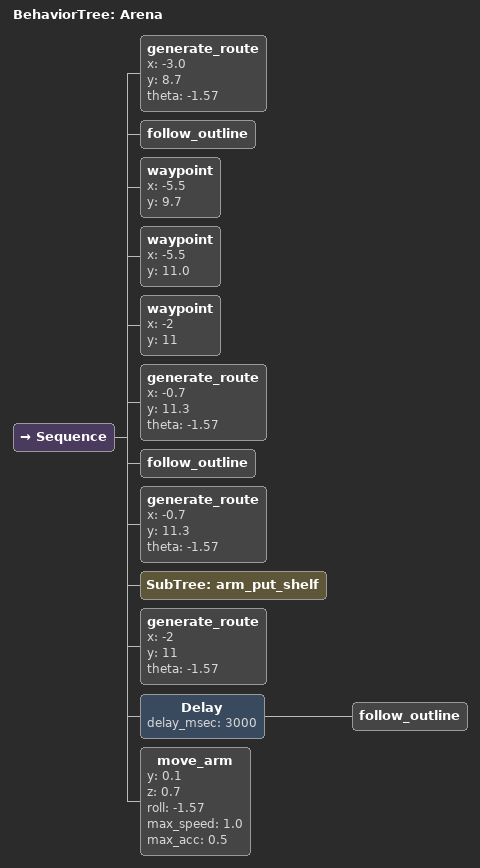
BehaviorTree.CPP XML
<?xml version="1.0" encoding="UTF-8"?>
<root BTCPP_format="4">
  <include path="../operation/arm_put_shelf.xml"/>

  <include path="../common/bt_node_models.xml"/>

  <BehaviorTree ID="Arena">
    <Sequence>
      <generate_route x="-3.0"
                      y="8.7"
                      theta="-1.57"/>
      <follow_outline/>
      <waypoint x="-5.5"
                y="9.7"/>
      <waypoint x="-5.5"
                y="11.0"/>
      <waypoint x="-2"
                y="11"/>
      <generate_route x="-0.7"
                      y="11.3"
                      theta="-1.57"/>
      <follow_outline/>
      <generate_route x="-0.7"
                      y="11.3"
                      theta="-1.57"/>
      <SubTree ID="arm_put_shelf"/>
      <generate_route x="-2"
                      y="11"
                      theta="-1.57"/>
      <Delay delay_msec="3000">
        <follow_outline/>
      </Delay>
      <move_arm y="0.1"
                z="0.7"
                roll="-1.57"
                max_speed="1.0"
                max_acc="0.5"/>
    </Sequence>
  </BehaviorTree>

</root>
